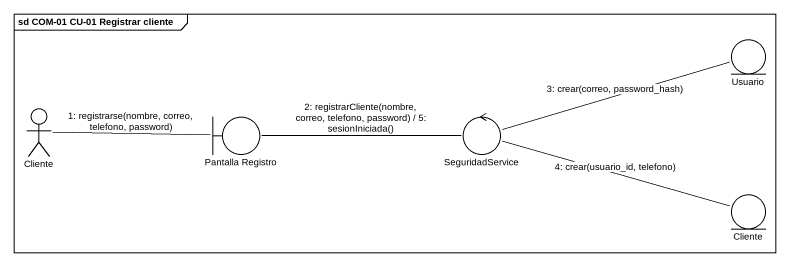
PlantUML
@startuml
mainframe sd COM-01 CU-01 Registrar cliente
entity Usuario
actor Cliente
boundary "Pantalla Registro" as Pantalla_Registro
control SeguridadService
entity "Cliente" as Cliente_2
Cliente -right- Pantalla_Registro : 1: registrarse(nombre, correo, telefono, password)
Pantalla_Registro -right- SeguridadService : 2: registrarCliente(nombre, correo, telefono, password) / 5: sesionIniciada()
SeguridadService -right- Usuario : 3: crear(correo, password_hash)
SeguridadService -right- Cliente_2 : 4: crear(usuario_id, telefono)
@enduml
